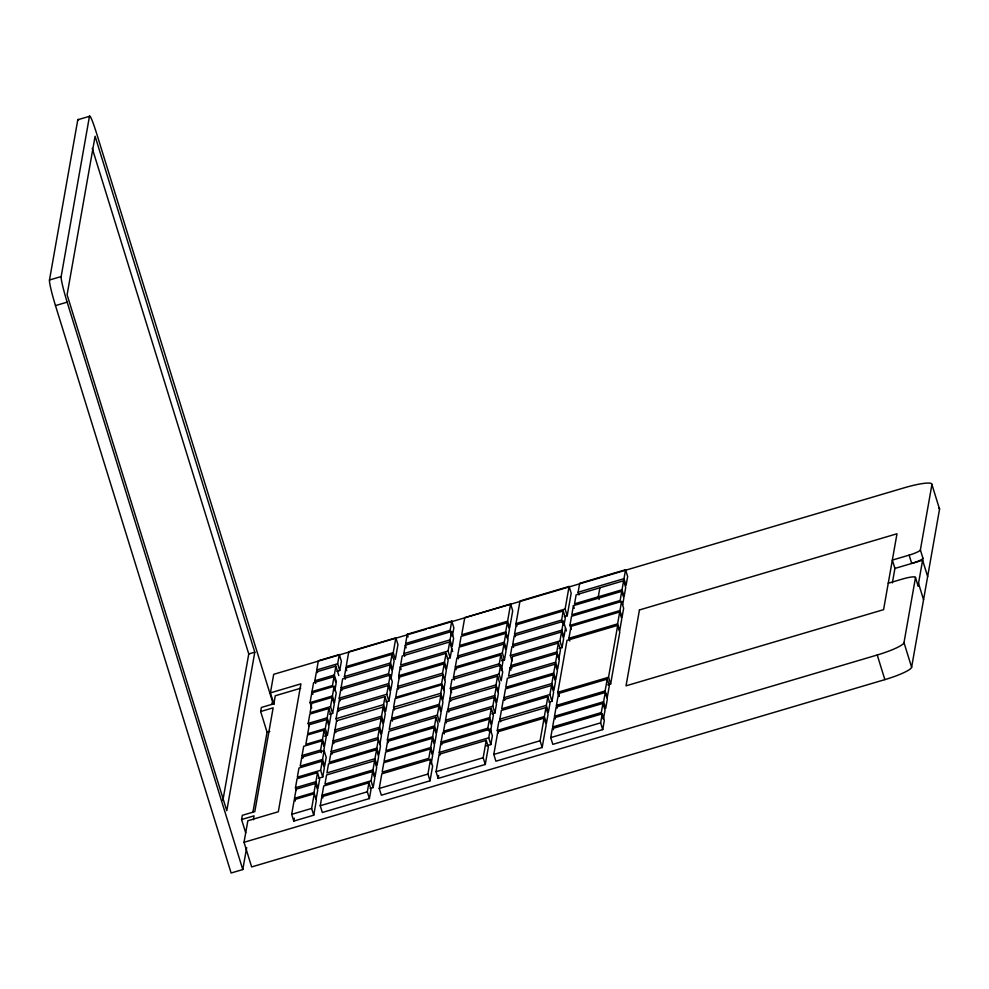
<?xml version="1.0" encoding="UTF-8"?>
<svg xmlns="http://www.w3.org/2000/svg" width="989" height="989" viewBox="0 0 989 989"><rect width="100%" height="100%" fill="white"/><g stroke="black" fill="none" stroke-linecap="round" stroke-linejoin="round"><path stroke-width="1.48" d="M246.681 847.536L242.787 869.554L231.117 873.003L55.483 305.601A22.92 1.817 73.5 0 1 49.487 280.011L77.797 119.756L89.467 116.306A21.857 1.731 73.5 0 1 96.514 133.156L272.47 701.572L271.95 704.514M242.787 869.554L67.153 302.152A22.92 1.817 73.5 0 1 61.157 276.561L89.467 116.306M222.884 800.422L248.758 653.964L92.249 148.35M254.791 652.171L226.79 810.708L67.091 294.784L95.092 136.247L254.791 652.171L248.758 653.964M245.692 832.812L241.588 819.535L242.33 815.319L254.803 811.635L273.137 707.84L260.663 711.524L267.055 732.181L252.974 811.907M260.663 711.524L261.38 707.469L273.854 703.772L275.276 695.761L300.73 688.233M429.09 628.361L904.144 487.824A30.016 4.698 -17.2 0 1 931.922 484.523L939.55 509.15L911.623 667.266A27.136 4.24 -17.2 0 1 884.858 679.628L251.639 866.933L244.023 842.307L247.831 820.771L278.317 811.746L300.916 683.844L270.417 692.869L274.002 704.452M270.417 692.869L273.693 674.325L426.123 629.239M253.369 819.757L254.062 815.851L241.588 819.535M311.733 708L310.064 702.598L311.77 692.93L334.121 686.329L336.211 693.079L334.505 702.746L332.415 695.996L334.121 686.329M312.845 694.315L312.005 691.608L313.575 682.744L334.022 676.699L336.112 683.448L334.801 690.841M296.317 790.446L295.476 787.739L297.071 778.726L317.518 772.681L319.608 779.431L318.013 788.443L315.924 781.693L317.518 772.681M315.664 683.461L314.823 680.766L316.393 671.902L335.889 666.129L338.794 675.536M317.568 672.644L316.74 669.949L318.359 660.751L339.289 654.57L341.378 661.32L339.746 670.505L336.965 671.333M291.681 814.343L294.277 799.656L314.242 793.759L311.646 808.433L313.736 815.196L293.77 821.093L291.681 814.343L311.646 808.433M295.352 800.991L294.512 798.284L296.119 789.197L315.615 783.436L317.704 790.186L316.097 799.273M302.906 758.217L302.065 755.509L303.697 746.287L322.241 740.798L324.33 747.548L323.638 751.504M309.025 726.124L308.185 723.429L309.829 714.12L328.855 708.495L330.944 715.245L329.3 724.554L327.211 717.804L328.855 708.495M293.77 821.093L294.289 818.163M321.45 752.728L320.609 750.033L322.241 740.798M322.476 739.463L324.132 730.092L307.492 735.012L305.836 744.383L322.476 739.463L324.565 746.213L326.222 736.842L324.132 730.092M334.022 676.699L332.452 685.562L312.005 691.608M336.408 681.755L334.319 675.005L335.889 666.129M313.736 815.196L316.332 800.509L314.007 792.523L315.615 783.436M325.307 728.534L326.902 719.522L309.31 724.727L307.715 733.739L325.307 728.534L327.396 735.284L324.466 736.15M339.746 670.505L337.657 663.755L339.289 654.57M330.536 706.641L332.18 697.344L311.733 703.389L310.089 712.686L330.536 706.641L332.625 713.39L329.696 714.256M320.634 770.295L322.253 761.134L298.962 768.02L297.343 777.181L320.634 770.295L322.735 777.045L318.359 778.331M322.55 759.465L324.12 750.614L301.769 757.215L300.211 766.079L322.55 759.465L324.639 766.215L326.209 757.364L324.12 750.614M327.396 735.284L328.991 726.272L326.902 719.522M332.625 713.39L334.27 704.094L332.18 697.344M322.735 777.045L324.343 767.884L322.253 761.134M320.238 805.738L321.833 796.726L368.909 782.794L370.999 789.543L369.404 798.556L322.327 812.488L320.238 805.738L367.315 791.806L368.909 782.794M322.921 797.987L322.08 795.28L323.724 785.983L372.692 771.494L374.782 778.244L373.137 787.553L370.257 788.406M340.068 700.904L339.227 698.197L340.748 689.617L390.198 674.993L392.287 681.742L390.766 690.322L388.677 683.572L390.198 674.993M341.897 690.532L341.069 687.825L342.639 678.887L390.185 664.818L392.274 671.568L390.964 679.023M336.903 721.389L336.062 718.694L337.472 710.695L385.018 696.627L387.107 703.377L385.698 711.375L383.608 704.625L385.018 696.627M338.658 711.45L337.818 708.754L339.375 699.952L388.343 685.476L390.432 692.226L388.875 701.016L385.994 701.869M332.007 754.211L331.167 751.516L332.712 742.788L379.306 729.004L381.395 735.754L379.85 744.482M333.862 743.666L333.033 740.971L334.628 731.885L381.222 718.101L383.312 724.85L381.717 733.937L379.628 727.187L381.222 718.101M335.815 732.664L334.974 729.969L336.594 720.808L383.188 707.024L385.277 713.774L383.658 722.934L381.569 716.184L383.188 707.024M345.248 679.27L344.407 676.563L345.915 667.983L392.04 654.347L394.129 661.097L392.608 669.677L390.519 662.927L392.04 654.347M389.443 676.464L388.603 673.756L390.185 664.818M376.821 748.154L329.275 762.222L330.845 753.358L378.391 739.29L376.821 748.154L378.911 754.904L380.481 746.04L377.761 737.732L379.306 729.004M393.239 652.666L395.86 637.831L348.783 651.751L346.162 666.586L393.239 652.666L395.328 659.416L397.949 644.581L395.86 637.831M373.137 787.553L371.048 780.803L372.692 771.494M372.977 769.924L374.596 760.764L326.568 774.968L324.961 784.129L372.977 769.924L375.066 776.674L376.685 767.513L374.596 760.764M374.955 758.711L376.537 749.761L328.509 763.965L326.939 772.916L374.955 758.711L377.044 765.461L378.626 756.523L376.537 749.761M388.875 701.016L386.786 694.266L388.343 685.476M388.22 742.628L387.379 739.92L388.912 731.279L436.075 717.322L438.164 724.072L436.644 732.725L434.554 725.975L436.075 717.322M399.556 678.429L398.715 675.734L400.285 666.858L446.076 653.321L448.165 660.071L446.595 668.935L444.506 662.185L446.076 653.321M379.244 788.456L381.828 773.831L430.524 759.416L432.613 766.178L430.03 780.803L381.346 795.205L379.244 788.456L427.94 774.053L430.524 759.416M392.46 721.105L391.619 718.41L393.189 709.533L440.822 695.452L442.924 702.202L441.354 711.066L439.264 704.316L440.822 695.452M394.426 709.966L393.597 707.259L395.118 698.617L442.293 684.66L444.382 691.41L442.849 700.064L440.76 693.314L442.293 684.66M398.456 689.185L397.627 686.477L399.284 677.106L444.222 663.817L446.311 670.567L444.654 679.938M404.674 656.263L403.846 653.556L405.317 645.199L451.528 631.526L453.617 638.276L452.146 646.645L450.057 639.883L451.528 631.526M407.258 634.246L405.626 643.48L450.131 630.314L451.763 621.08L407.258 634.246L408.086 636.953M443.678 690.507L445.235 681.631L442.565 673.188L444.222 663.817M441.589 683.745L443.146 674.881L397.281 688.455L395.711 697.319L441.589 683.745L443.257 689.148M430.499 748.871L428.83 758.328L382.137 772.137L383.806 762.692L430.499 748.871L432.601 755.621L431.167 763.731M430.734 747.548L432.378 738.239L385.673 752.06L384.041 761.357L430.734 747.548L432.823 754.298L434.468 745.001L432.378 738.239M432.638 736.768L434.258 727.607L387.552 741.429L385.945 750.589L432.638 736.768L434.727 743.53L436.347 734.37L434.258 727.607M448.079 651.034L449.686 641.948L402.202 655.991L400.607 665.078L448.079 651.034L450.168 657.784L447.3 658.637M437.348 715.146L438.968 705.998L390.865 720.227L389.246 729.388L437.348 715.146L439.437 721.908L441.057 712.748L438.968 705.998M452.455 635.742L453.852 627.83L451.763 621.08M450.168 657.784L451.775 648.697M451.614 692.535L450.354 688.48L451.924 679.616L500.607 665.214L502.709 671.964L501.139 680.828L499.049 674.078L500.607 665.214M440.08 755.151L439.24 752.444L440.785 743.728L490.284 729.078L492.374 735.841L490.828 744.556L486.464 745.854M441.922 744.729L441.082 742.034L442.701 732.874L489.431 719.052L491.521 725.802L490.371 732.342M436.05 771.655L439.128 754.273L486.242 740.341L488.331 747.091L485.265 764.46L438.139 778.405L436.05 771.655L483.176 757.71L486.242 740.341M444.395 733.912L443.554 731.217L445.174 722.057L491.323 708.408L493.412 715.158L491.793 724.319L489.703 717.569L491.323 708.408M446.336 722.897L445.507 720.202L447.053 711.4L494.389 697.406L496.478 704.156L494.92 712.958L491.966 713.823M454.322 680.024L453.481 677.329L455.039 668.527L500.817 654.99L502.907 661.74L501.361 670.542M456.139 669.689L455.311 666.994L456.906 657.982L503.957 644.062L506.047 650.811L504.452 659.824L501.51 660.689M448.821 712.08L447.98 709.385L449.538 700.583L496.268 686.762L498.357 693.512L496.812 702.301L494.71 695.551L496.268 686.762M450.724 701.25L449.896 698.555L451.429 689.827L497.578 676.179L499.668 682.929L498.122 691.657L496.033 684.907L497.578 676.179M458.476 658.773L457.635 656.066L459.217 647.127L505.849 633.331L507.938 640.081L506.368 649.019L504.266 642.269L505.849 633.331M438.139 778.405L438.659 775.512M488.653 730.908L487.824 728.213L489.431 719.052M500.1 666.487L499.272 663.78L500.817 654.99M505.7 631.909L507.32 622.749L461.109 636.421L459.489 645.57L505.7 631.909L507.79 638.659L509.409 629.499L507.32 622.749M507.592 621.191L510.621 604.032L464.756 617.606L461.715 634.753L507.592 621.191L509.681 627.941L512.71 610.782L510.621 604.032M494.92 712.958L492.831 706.195L494.389 697.406M504.452 659.824L502.363 653.074L503.957 644.062M490.828 744.556L488.739 737.806L490.284 729.078M512.03 660.973L510.361 655.571L511.943 646.621L561.542 631.959L563.631 638.709L562.049 647.647L559.131 648.512M516.851 626.26L516.011 623.552L520.004 600.966L569.095 586.44L571.185 593.202L567.204 615.788L564.311 616.642M498.11 733.17L497.282 730.463L498.876 721.451L545.953 707.531L548.042 714.281L546.447 723.293L544.358 716.543L545.953 707.531M513.514 647.412L512.685 644.704L514.243 635.84L563.421 621.29L566.413 630.945M515.417 636.669L514.577 633.974L516.184 624.887L563.236 610.967L565.325 617.717L563.99 625.295M500.694 721.822L499.865 719.127L501.386 710.473L547.857 696.726L549.946 703.476L548.425 712.129L546.336 705.38L547.857 696.726M493.808 754.446L497.801 731.823L544.074 718.138L546.175 724.888L542.17 747.511L495.897 761.196L493.808 754.446L540.081 740.749L544.074 718.138M504.761 700.397L503.933 697.69L505.478 688.9L553.407 674.721L555.497 681.47L553.951 690.273L551.85 683.51L553.407 674.721M510.126 667.414L508.581 676.13L555.62 662.222L557.153 653.494L510.126 667.414L510.967 670.109M511.758 668.267L510.917 665.56L512.5 656.622L558.377 643.048L560.466 649.798L558.884 658.748L556.795 651.986L558.377 643.048M562.469 622.749L561.628 620.054L563.236 610.967M549.909 694.538L551.516 685.451L503.29 699.718L501.683 708.804L549.909 694.538L551.998 701.288L549.08 702.153M553.692 673.113L555.286 664.101L507.357 678.281L505.762 687.293L553.692 673.113L555.781 679.863L557.376 670.851L555.286 664.101M567.204 615.788L565.115 609.039L569.095 586.44M562.049 647.647L559.959 640.897L561.542 631.959M565.51 628.04L563.953 636.916L561.863 630.154L563.421 621.29M551.998 701.288L553.605 692.201L551.516 685.451M559.094 696.318L557.833 692.263L567.006 640.365L617.705 625.369L619.794 632.119L610.633 684.017L607.728 684.87M571.185 629.412L569.936 625.357L571.543 616.271L621.562 601.473L623.651 608.235L622.056 617.321L619.955 610.559L621.562 601.473M573.422 605.627L571.803 614.787L620.128 600.496L621.747 591.335L573.422 605.627L574.263 608.334M550.737 737.609L552.332 728.584L602.227 713.823L604.316 720.585L602.721 729.598L552.826 744.358L550.737 737.609L600.632 722.848L602.227 713.823M553.457 729.659L552.616 726.964L554.236 717.804L602.931 703.402L605.021 710.151L603.401 719.312L601.312 712.562L602.931 703.402M555.348 718.954L554.508 716.259L556.139 707.024L605.231 692.498L607.32 699.248L605.688 708.483L603.599 701.733L605.231 692.498M557.264 708.075L556.436 705.38L558.525 693.524L607.221 679.122L609.311 685.871L607.209 697.727L605.12 690.977L607.221 679.122M569.751 640.996L568.91 638.301L571.024 626.371L619.707 611.968L621.797 618.718L619.695 630.648L617.606 623.886L619.707 611.968M578.948 594.958L578.108 592.25L579.69 583.312L625.567 569.738L627.656 576.488L626.074 585.439L623.985 578.676L625.567 569.738M599.878 587.787L598.283 596.8L599.124 599.507M622.019 589.778L623.614 580.766L576.142 594.809L574.547 603.822L622.019 589.778L624.121 596.54L625.703 587.515L623.614 580.766M610.633 684.017L608.544 677.267L617.705 625.369M622.687 604.625L623.836 598.085L621.747 591.335M892.362 582.904L894.921 568.428L892.338 560.083L909.126 555.126A11.398 1.78 -17.2 0 0 920.376 549.933L931.922 484.523M911.623 667.266L903.995 642.64L915.493 577.551A14.476 2.262 -17.2 0 0 902.092 579.146L888.246 583.238M915.493 577.551L918.076 585.896L922.96 558.266L920.376 549.933M49.487 280.011L61.157 276.561M55.483 305.601L67.153 302.152M578.108 592.25L623.985 578.676M316.74 669.949L337.657 663.755M403.846 653.556L450.057 639.883M314.823 680.766L334.319 675.005M516.011 623.552L565.115 609.039M344.407 676.563L390.519 662.927M514.577 633.974L561.628 620.054M341.069 687.825L388.603 673.756M457.635 656.066L504.266 642.269M398.715 675.734L444.506 662.185M569.936 625.357L619.955 610.559M310.064 702.598L332.415 695.996M512.685 644.704L561.863 630.154M339.227 698.197L388.677 683.572M455.311 666.994L502.363 653.074M397.627 686.477L442.565 673.188M510.361 655.571L559.959 640.897M568.91 638.301L617.606 623.886M337.818 708.754L386.786 694.266M267.055 732.181L269.836 731.366M453.481 677.329L499.272 663.78M308.185 723.429L327.211 717.804M510.917 665.56L556.795 651.986M336.062 718.694L383.608 704.625M450.354 688.48L499.049 674.078M393.597 707.259L440.76 693.314M334.974 729.969L381.569 716.184M449.896 698.555L496.033 684.907M894.921 568.428L922.613 560.231L927.645 576.525M391.619 718.41L439.264 704.316M333.033 740.971L379.628 727.187M447.98 709.385L494.71 695.551M302.065 755.509L320.609 750.033M503.933 697.69L551.85 683.51M331.167 751.516L377.761 737.732M445.507 720.202L492.831 706.195M387.379 739.92L434.554 725.975M557.833 692.263L608.544 677.267M443.554 731.217L489.703 717.569M499.865 719.127L546.336 705.38M556.436 705.38L605.12 690.977M441.082 742.034L487.824 728.213M295.476 787.739L315.924 781.693M497.282 730.463L544.358 716.543M554.508 716.259L603.599 701.733M439.24 752.444L488.739 737.806M294.512 798.284L314.007 792.523M552.616 726.964L601.312 712.562M322.08 795.28L371.048 780.803M244.023 842.307L877.231 655.002A27.136 4.24 -17.2 0 0 903.995 642.64M918.521 583.386L923.553 599.68M909.126 555.126L911.71 563.458A11.398 1.78 -17.2 0 0 922.96 558.266M877.231 655.002L884.858 679.628M600.632 722.848L602.721 729.598M557.153 653.494L559.242 660.256L557.709 668.972L555.62 662.222M558.525 693.524L559.366 696.231M540.081 740.749L542.17 747.511M450.131 630.314L451.812 635.717M449.686 641.948L452.678 651.59M483.176 757.71L485.265 764.46M405.317 645.199L406.158 647.894M400.285 666.858L401.126 669.565M427.94 774.053L430.03 780.803M345.915 667.983L346.756 670.69M367.315 791.806L369.404 798.556M938.808 508.099A30.016 4.698 -17.2 0 1 939.55 509.15M918.015 585.599A14.476 2.262 -17.2 0 1 918.076 585.896M77.797 119.756A21.857 1.731 73.5 0 1 78.539 119.892M639.45 609.941L626.037 685.834L883.585 609.657L896.986 533.763L639.45 609.941"/></g></svg>
